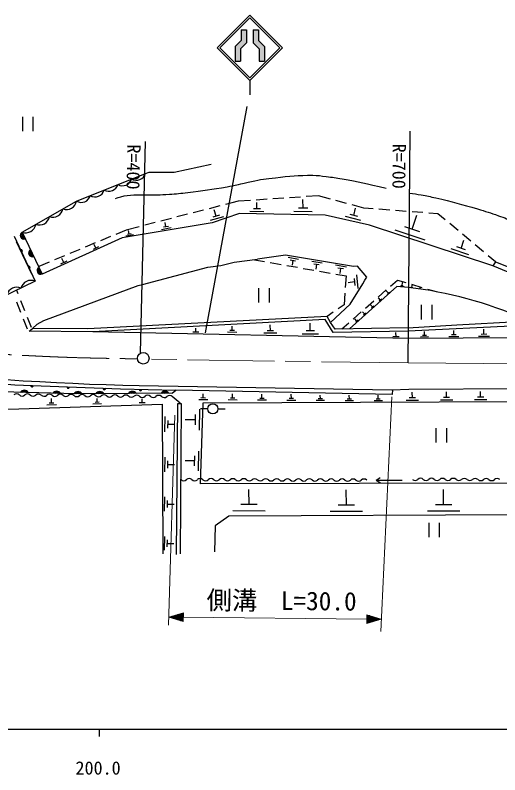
# Model space of a CAD drawing. Units: millimetres, scale not verified. Extents: x 40000 to 680000, y 20000 to 380000.
# Drawn here: x 256387 to 323354, y 198715 to 303584 of the extents above; entities that cross this region are included whole.
import ezdxf
from ezdxf.enums import TextEntityAlignment as Align

# ---------------------------------------------------------------- set-up
doc = ezdxf.new("R2010")
doc.units = ezdxf.units.MM
doc.header["$LTSCALE"] = 1000
doc.linetypes.add('CHAIN', pattern=[18.5, 12, -1.5, 3.5, -1.5])
for name, color, linetype, lineweight in [('M-BGD', 7, 'Continuous', 25), ('M-BMK', 2, 'CHAIN', 13), ('M-BMK-SRVR', 3, 'Continuous', 25), ('M-STR-HTXT', 7, 'Continuous', 13), ('M-STR-STRC', 7, 'Continuous', 25), ('M-TTL-BAND', 7, 'Continuous', 25)]:
    doc.layers.add(name, color=color, linetype=linetype, lineweight=lineweight)
doc.styles.add('ＭＳ ゴシック', font='')
doc.styles.get('ＭＳ ゴシック').set_extended_font_data('MS Gothic')

msp = doc.modelspace()

# ---------------------------------------------------------------- hatches: boundary and pattern name
at = {"layer": 'M-STR-STRC'}
for points in [[(287601, 300072), (287601, 301583), (288351, 301583), (288351, 299761), (287518, 298928), (287518, 297220), (286768, 297220), (286768, 299239)], [(289268, 301583), (290018, 301583), (290018, 300072), (290851, 299239), (290851, 297220), (290101, 297220), (290101, 298928), (289268, 299761)]]:
    msp.add_hatch(color=256, dxfattribs=at).paths.add_polyline_path(points)

# ---------------------------------------------------------------- linework, layer by layer
at = {"layer": 'M-BGD'}
for p, q in [((257385, 289553), (257385, 287553)), ((258885, 287553), (258885, 289553)), ((288911, 278014), (287201, 277899)), ((291206, 278169), (289709, 278068)), ((293501, 278324), (292004, 278223)), ((295796, 278479), (294299, 278378)), ((296170, 276963), (296154, 278149)), ((298303, 278648), (296594, 278533)), ((299942, 278204), (298303, 278648)), ((302162, 277603), (300714, 277995)), ((284653, 277244), (283201, 276871)), ((287201, 277899), (285428, 277443)), ((289785, 276845), (289773, 277744)), ((296806, 276960), (295534, 276965)), ((304573, 276950), (302934, 277394)), ((303188, 275947), (303426, 276938)), ((305846, 276853), (304573, 276950)), ((280198, 276100), (278745, 275727)), ((282426, 276672), (280973, 276299)), ((287384, 276195), (283599, 274923)), ((284598, 275978), (283679, 275721)), ((284139, 275849), (283884, 276703)), ((299225, 275993), (287384, 276195)), ((290747, 276456), (288820, 276464)), ((290267, 276843), (289303, 276847)), ((297439, 276448), (294896, 276460)), ((305369, 274576), (299225, 275993)), ((303717, 275810), (302660, 276084)), ((308140, 276678), (306644, 276792)), ((310433, 276504), (308937, 276618)), ((312726, 276329), (311231, 276443)), ((311259, 274025), (311871, 275965)), ((314797, 276172), (313524, 276269)), ((315815, 275321), (314797, 276172)), ((283599, 274923), (271175, 272852)), ((275743, 274955), (274290, 274582)), ((277970, 275528), (276517, 275154)), ((277226, 274361), (277096, 274978)), ((285161, 275739), (283322, 275225)), ((304135, 275250), (302022, 275798)), ((317580, 273846), (316429, 274808)), ((271742, 273928), (270306, 273329)), ((273515, 274383), (271742, 273928)), ((272154, 273367), (272056, 273862)), ((277941, 274222), (276613, 273968)), ((277558, 274424), (276894, 274297)), ((322401, 268974), (305369, 274576)), ((313050, 272506), (308915, 273890)), ((312293, 273679), (310226, 274371)), ((256226, 273068), (259145, 266852)), ((257358, 273629), (260139, 267846)), ((271175, 272852), (260139, 267846)), ((269568, 273022), (268183, 272444)), ((272725, 273250), (271660, 273059)), ((272420, 273415), (271888, 273319)), ((319344, 272371), (318193, 273333)), ((258677, 267848), (256582, 272308)), ((267445, 272137), (266060, 271560)), ((267545, 271421), (267319, 271906)), ((318005, 271394), (318369, 272547)), ((321109, 270896), (319958, 271858)), ((265322, 271252), (263937, 270675)), ((267912, 271584), (267179, 271258)), ((319069, 270491), (316612, 271313)), ((318619, 271188), (317391, 271599)), ((263199, 270367), (261814, 269790)), ((263531, 269620), (262643, 269225)), ((263087, 269422), (262813, 270010)), ((289440, 269831), (290854, 269580)), ((293731, 270436), (289883, 269889)), ((303128, 268911), (293731, 270436)), ((294089, 270156), (295544, 269921)), ((294406, 269806), (295134, 269689)), ((294770, 269747), (294672, 269066)), ((297360, 269628), (298815, 269393)), ((322741, 269532), (321723, 270383)), ((322741, 269532), (322401, 268974)), ((261076, 269482), (259641, 268884)), ((291641, 269440), (293118, 269177)), ((293906, 269037), (295383, 268775)), ((296170, 268635), (297647, 268372)), ((297677, 269278), (298404, 269161)), ((298040, 269220), (297943, 268539)), ((300630, 269100), (302179, 268851)), ((300968, 268728), (301742, 268603)), ((301355, 268666), (301251, 267941)), ((303667, 268921), (303128, 268911)), ((304973, 267436), (303667, 268921)), ((298435, 268232), (299912, 267970)), ((300699, 267830), (302113, 267579)), ((302113, 267579), (302006, 265995)), ((303555, 267745), (303741, 265848)), ((304699, 267011), (304973, 267436)), ((303269, 266760), (302385, 266657)), ((303222, 267234), (303315, 266285)), ((308255, 266185), (309198, 267016)), ((309198, 267016), (310383, 266662)), ((309866, 266240), (309921, 266697)), ((311149, 266433), (312586, 266003)), ((256548, 265608), (256735, 265144)), ((290022, 265898), (290022, 263898)), ((291522, 263898), (291522, 265898)), ((309133, 266111), (302569, 260279)), ((306529, 264664), (307655, 265656)), ((307950, 265194), (307656, 265524)), ((308115, 265340), (307785, 265047)), ((310711, 265995), (309133, 266111)), ((310138, 266091), (309566, 266159)), ((310002, 266165), (309716, 266200)), ((309938, 266231), (309795, 266248)), ((311357, 265945), (311016, 265986)), ((311187, 265966), (311227, 266307)), ((312396, 265821), (312252, 265838)), ((312324, 265829), (312341, 265974)), ((313353, 265774), (314537, 265420)), ((301952, 265197), (301846, 263613)), ((306872, 264236), (306574, 264571)), ((307039, 264385), (306704, 264087)), ((256552, 263992), (257114, 262601)), ((257109, 264217), (257670, 262826)), ((301846, 263613), (300996, 263031)), ((304803, 263144), (305929, 264135)), ((305789, 263274), (305488, 263614)), ((305959, 263425), (305620, 263124)), ((312496, 263577), (312496, 261577)), ((313996, 261577), (313996, 263577)), ((300335, 262580), (299485, 261999)), ((303078, 261623), (304203, 262615)), ((304703, 262309), (304397, 262653)), ((304874, 262461), (304531, 262156)), ((257488, 261674), (258049, 260283)), ((258044, 261898), (258606, 260507)), ((299485, 261999), (266432, 260289)), ((299226, 261571), (267139, 259878)), ((300315, 259794), (299226, 261571)), ((299958, 261169), (299485, 261999)), ((300595, 260248), (299958, 261169)), ((303611, 261339), (303302, 261687)), ((303785, 261494), (303437, 261184)), ((317399, 260830), (326713, 261338)), ((258324, 259977), (258787, 260346)), ((266432, 260289), (258787, 260346)), ((281354, 259815), (281348, 260392)), ((286378, 260055), (286373, 260653)), ((291646, 260024), (291639, 260848)), ((297167, 259994), (297157, 261053)), ((310626, 260407), (300595, 260248)), ((301534, 260263), (302477, 261094)), ((310626, 260407), (317399, 260830)), ((326556, 260747), (310678, 259970)), ((321159, 259526), (321139, 260250)), ((267139, 259878), (258324, 259977)), ((310715, 258957), (267139, 259878)), ((281786, 259811), (280921, 259819)), ((287016, 259793), (285735, 259805)), ((286698, 260052), (286058, 260058)), ((292526, 259663), (290760, 259678)), ((292088, 260020), (291205, 260028)), ((298298, 259530), (296027, 259550)), ((297734, 259989), (296599, 259999)), ((310678, 259970), (300315, 259794)), ((309441, 259187), (308580, 259186)), ((309011, 259187), (309000, 259761)), ((334398, 259054), (310715, 258957)), ((313502, 259161), (312388, 259150)), ((313221, 259381), (312664, 259376)), ((312943, 259379), (312928, 259898)), ((317676, 259177), (316329, 259163)), ((317337, 259443), (316663, 259436)), ((317000, 259439), (316982, 260067)), ((321938, 259223), (320386, 259208)), ((321547, 259530), (320771, 259522)), ((273542, 252448), (308425, 251855)), ((278085, 251386), (278567, 251830)), ((308495, 251233), (278567, 251830)), ((308425, 251855), (310795, 251940)), ((308517, 251859), (308495, 251233)), ((310795, 251940), (333147, 252109)), ((261416, 250030), (261400, 250645)), ((266082, 251305), (263130, 251340)), ((278085, 251386), (266082, 251305)), ((267717, 250138), (267703, 250680)), ((279206, 250007), (278098, 250929)), ((282685, 250734), (282058, 250736)), ((282372, 250735), (282363, 251320)), ((286745, 250710), (286118, 250712)), ((286432, 250711), (286423, 251296)), ((290805, 250686), (290178, 250688)), ((290492, 250687), (290483, 251272)), ((294865, 250658), (294238, 250660)), ((294552, 250659), (294543, 251244)), ((298557, 250606), (298550, 251140)), ((302563, 250574), (302556, 251108)), ((306557, 250582), (306542, 251116)), ((311702, 250748), (310844, 250739)), ((311273, 250744), (311250, 251544)), ((316419, 250796), (315561, 250787)), ((315990, 250792), (315968, 251592)), ((321136, 250844), (320278, 250835)), ((320707, 250839), (320685, 251639)), ((256909, 249234), (276684, 249895)), ((262077, 249771), (260759, 249760)), ((261746, 250032), (261086, 250027)), ((268299, 249911), (267139, 249901)), ((268007, 250141), (267427, 250136)), ((274353, 250082), (273526, 250075)), ((273940, 250079), (273926, 250630)), ((276684, 249895), (276798, 229211)), ((278818, 249925), (278625, 229136)), ((279388, 249917), (278818, 249925)), ((279223, 229241), (279388, 249917)), ((282998, 250483), (281744, 250487)), ((281973, 238903), (282354, 250065)), ((282354, 250065), (332224, 250286)), ((287058, 250459), (285804, 250463)), ((291118, 250435), (289864, 250439)), ((295178, 250407), (293924, 250411)), ((299129, 250375), (297984, 250378)), ((298844, 250605), (298271, 250607)), ((303135, 250343), (301990, 250347)), ((302850, 250573), (302277, 250575)), ((307132, 250359), (305986, 250347)), ((306843, 250585), (306271, 250579)), ((312134, 250409), (310419, 250392)), ((316851, 250457), (315136, 250440)), ((321568, 250505), (319853, 250487)), ((242132, 249057), (256909, 249234)), ((281850, 249185), (281809, 246275)), ((283008, 249249), (282008, 249249)), ((284408, 249249), (285408, 249249)), ((277060, 246076), (277100, 248159)), ((277487, 246589), (277507, 247631)), ((281248, 247739), (279890, 247734)), ((281258, 248466), (281237, 247011)), ((277497, 247110), (278469, 247108)), ((314534, 246593), (314534, 244593)), ((316034, 244593), (316034, 246593)), ((281716, 243417), (281677, 240669)), ((277052, 240559), (277091, 242583)), ((281156, 242738), (281137, 241364)), ((277466, 241057), (277486, 242069)), ((277476, 241563), (278420, 241562)), ((281146, 242051), (279864, 242046)), ((306247, 239411), (306820, 239774)), ((306247, 239411), (309850, 239375)), ((306247, 239411), (306852, 239035)), ((349257, 238995), (281973, 238903)), ((288700, 236026), (288674, 238118)), ((315591, 236003), (315565, 238094)), ((277015, 235120), (277053, 237094)), ((302146, 235953), (302120, 238045)), ((277419, 235606), (277438, 236593)), ((277429, 236100), (278350, 236098)), ((289820, 236020), (287579, 236032)), ((303267, 235947), (301026, 235959)), ((316712, 235997), (314470, 236009)), ((290936, 235118), (286454, 235142)), ((304382, 235045), (299900, 235069)), ((317827, 235094), (313345, 235118)), ((285898, 234423), (284027, 233072)), ((349426, 234725), (285898, 234423)), ((284027, 233072), (283936, 229512)), ((313539, 233507), (313539, 231507)), ((315039, 231507), (315039, 233507)), ((277009, 229714), (277045, 231627)), ((277400, 230185), (277419, 231141)), ((277409, 230663), (278302, 230662))]:
    msp.add_line(p, q, dxfattribs=at)
for points in [[(274389, 281743), (274897, 281912), (278368, 281912), (283448, 283013)], [(257358, 273629), (264870, 277914), (274389, 281743)], [(284803, 269043), (286665, 269466), (289883, 269889)], [(322741, 269532), (336539, 264048), (345931, 263131)], [(273965, 266418), (283025, 268789), (284803, 269043)], [(346015, 262748), (336110, 263320), (322401, 268974)], [(259145, 266852), (251322, 263105), (247247, 260849)], [(258787, 260346), (259403, 260915), (260334, 261423), (273373, 266249), (273965, 266418)], [(299958, 261169), (302667, 263709), (304445, 266503), (304699, 267011)], [(263130, 251340), (254432, 251592), (245014, 252185), (236337, 253003), (223985, 254671), (200450, 258869)], [(222689, 256094), (228740, 255254), (244432, 253578), (256345, 252563), (270936, 251985), (278567, 251830)]]:
    msp.add_lwpolyline(points, dxfattribs=at)
msp.add_circle((283708, 249249), 700, dxfattribs=at)
for centre, radius, start, end in [((273137, 282105), 1303, 239.95162, 343.87402), ((269330, 280573), 1303, 239.95162, 343.87402), ((271233, 281339), 1303, 239.95162, 343.87402), ((267426, 279807), 1303, 239.95162, 343.87402), ((263476, 278176), 1418, 250.05148, 349.34858), ((265522, 279041), 1303, 239.95162, 343.87402), ((261598, 277105), 1418, 250.05148, 349.34858), ((259720, 276034), 1418, 250.05148, 349.34858), ((257842, 274962), 1418, 250.05148, 349.34858), ((257575, 273179), 500, 115.68208, 295.68208), ((257575, 273179), 400, 115.68208, 295.68208), ((257575, 273179), 300, 115.68208, 295.68208), ((257575, 273179), 200, 115.68208, 295.68208), ((257575, 273179), 100, 115.68208, 295.68208), ((257575, 273179), 100, 115.68208, 295.68208), ((257229, 271034), 156, 278.89749, 131.4179), ((257229, 271034), 125, 274.67038, 135.64501), ((257229, 271034), 100, 269.21322, 141.10218), ((257229, 271034), 100, 269.21322, 141.10218), ((257229, 271034), 100, 269.21322, 141.10218), ((257229, 271034), 100, 269.21322, 141.10218), ((258745, 270745), 500, 115.68208, 295.68208), ((258745, 270745), 400, 115.68208, 295.68208), ((258745, 270745), 300, 115.68208, 295.68208), ((258745, 270745), 200, 115.68208, 295.68208), ((258745, 270745), 100, 115.68208, 295.68208), ((258745, 270745), 100, 115.68208, 295.68208), ((258292, 268772), 156, 278.89749, 131.4179), ((258292, 268772), 125, 274.67038, 135.64501), ((258292, 268772), 100, 269.21322, 141.10218), ((258292, 268772), 100, 269.21322, 141.10218), ((258292, 268772), 100, 269.21322, 141.10218), ((258292, 268772), 100, 269.21322, 141.10218), ((259915, 268312), 500, 115.68208, 295.68208), ((259915, 268312), 400, 115.68208, 295.68208), ((259915, 268312), 300, 115.68208, 295.68208), ((259915, 268312), 200, 115.68208, 295.68208), ((259915, 268312), 100, 115.68208, 295.68208), ((259915, 268312), 100, 115.68208, 295.68208), ((258567, 265549), 1426, 66.08481, 165.11053), ((256611, 264612), 1426, 66.08481, 165.11053), ((304504, 211617), 54730, 66.15645, 83.4881), ((284111, 691677), 439356, 259.04869, 268.62163), ((257622, 251145), 654, 31.12095, 145.56279), ((258714, 252425), 156, 161.47272, 13.99313), ((258714, 252425), 125, 157.24561, 18.22024), ((258714, 252425), 100, 151.78845, 23.67741), ((258714, 252425), 100, 151.78845, 23.67741), ((258714, 252425), 100, 151.78845, 23.67741), ((258714, 252425), 100, 151.78845, 23.67741), ((263710, 252227), 156, 161.47272, 13.99313), ((263710, 252227), 125, 157.24561, 18.22024), ((263710, 252227), 100, 151.78845, 23.67741), ((263710, 252227), 100, 151.78845, 23.67741), ((263710, 252227), 100, 151.78845, 23.67741), ((263710, 252227), 100, 151.78845, 23.67741), ((268706, 252030), 156, 161.47272, 13.99313), ((268706, 252030), 125, 157.24561, 18.22024), ((268706, 252030), 100, 151.78845, 23.67741), ((268706, 252030), 100, 151.78845, 23.67741), ((268706, 252030), 100, 151.78845, 23.67741), ((268706, 252030), 100, 151.78845, 23.67741), ((273704, 251885), 156, 162.57381, 15.09422), ((273704, 251885), 125, 158.3467, 19.32133), ((273704, 251885), 100, 152.88953, 24.77849), ((273704, 251885), 100, 152.88953, 24.77849), ((273704, 251885), 100, 152.88953, 24.77849), ((273704, 251885), 100, 152.88953, 24.77849), ((256580, 250769), 544, 45.77444, 132.98008), ((257349, 251548), 544, 225.77444, 312.98008), ((257622, 251145), 523, 40.93219, 135.75155), ((257622, 251145), 392, 62.80864, 113.8751), ((258090, 250753), 544, 45.77444, 132.98008), ((258859, 251532), 544, 225.77444, 312.98008), ((259600, 250736), 544, 45.77444, 132.98008), ((260369, 251516), 544, 225.77444, 312.98008), ((261110, 250720), 544, 45.77444, 132.98008), ((261879, 251499), 544, 225.77444, 312.98008), ((262121, 251015), 654, 31.12095, 145.56279), ((262121, 251015), 523, 40.93219, 135.75155), ((262121, 251015), 392, 62.80864, 113.8751), ((262620, 250704), 544, 45.77444, 132.98008), ((263388, 251483), 544, 225.77444, 312.98008), ((264130, 250687), 544, 45.77444, 132.98008), ((264898, 251466), 544, 225.77444, 312.98008), ((265078, 250963), 654, 32.09876, 146.5406), ((265078, 250963), 523, 41.91, 136.72936), ((265078, 250963), 392, 63.78645, 114.85291), ((265640, 250671), 544, 45.77444, 132.98008), ((266408, 251450), 544, 225.77444, 312.98008), ((267150, 250654), 544, 45.77444, 132.98008), ((268088, 250965), 654, 33.16598, 147.60781), ((267918, 251433), 544, 225.77444, 312.98008), ((268088, 250965), 523, 42.97721, 137.79657), ((268088, 250965), 392, 64.85367, 115.92012), ((268660, 250638), 544, 45.77444, 132.98008), ((269428, 251417), 544, 225.77444, 312.98008), ((270170, 250621), 544, 45.77444, 132.98008), ((270938, 251401), 544, 225.77444, 312.98008), ((271679, 250605), 544, 45.77444, 132.98008), ((272587, 250995), 654, 33.16598, 147.60781), ((272448, 251384), 544, 225.77444, 312.98008), ((272587, 250995), 523, 42.97721, 137.79657), ((272587, 250995), 392, 64.85367, 115.92012), ((273189, 250589), 544, 45.77444, 132.98008), ((273958, 251368), 544, 225.77444, 312.98008), ((274699, 250572), 544, 45.77444, 132.98008), ((275468, 251351), 544, 225.77444, 312.98008), ((276209, 250556), 544, 45.77444, 132.98008), ((277087, 251025), 654, 33.16598, 147.60781), ((276978, 251335), 544, 225.77444, 312.98008), ((277087, 251025), 523, 42.97721, 137.79657), ((277087, 251025), 392, 64.85367, 115.92012), ((277719, 250539), 544, 45.77444, 132.98008), ((279680, 239860), 544, 226.23452, 313.44016), ((280428, 239070), 544, 46.23452, 133.44016), ((281190, 239855), 544, 226.23452, 313.44016), ((281938, 239066), 544, 46.23452, 133.44016), ((282700, 239851), 544, 226.23452, 313.44016), ((283448, 239062), 544, 46.23452, 133.44016), ((284210, 239847), 544, 226.23452, 313.44016), ((284958, 239057), 544, 46.23452, 133.44016), ((285720, 239843), 544, 226.23452, 313.44016), ((286468, 239053), 544, 46.23452, 133.44016), ((287230, 239838), 544, 226.23452, 313.44016), ((287978, 239049), 544, 46.23452, 133.44016), ((288740, 239834), 544, 226.23452, 313.44016), ((289488, 239044), 544, 46.23452, 133.44016), ((290250, 239830), 544, 226.23452, 313.44016), ((290998, 239040), 544, 46.23452, 133.44016), ((291760, 239825), 544, 226.23452, 313.44016), ((292508, 239036), 544, 46.23452, 133.44016), ((293270, 239821), 544, 226.23452, 313.44016), ((294018, 239032), 544, 46.23452, 133.44016), ((294780, 239817), 544, 226.23452, 313.44016), ((295528, 239027), 544, 46.23452, 133.44016), ((296290, 239813), 544, 226.23452, 313.44016), ((297038, 239023), 544, 46.23452, 133.44016), ((297800, 239808), 544, 226.23452, 313.44016), ((298548, 239019), 544, 46.23452, 133.44016), ((299310, 239804), 544, 226.23452, 313.44016), ((300058, 239014), 544, 46.23452, 133.44016), ((300820, 239800), 544, 226.23452, 313.44016), ((301568, 239010), 544, 46.23452, 133.44016), ((302330, 239795), 544, 226.23452, 313.44016), ((303078, 239006), 544, 46.23452, 133.44016), ((303840, 239791), 544, 226.23452, 313.44016), ((304588, 239002), 544, 46.23452, 133.44016), ((311655, 239894), 544, 226.26405, 313.46969), ((312403, 239105), 544, 46.26405, 133.46969), ((313165, 239891), 544, 226.26405, 313.46969), ((313913, 239102), 544, 46.26405, 133.46969), ((314675, 239887), 544, 226.26405, 313.46969), ((315423, 239098), 544, 46.26405, 133.46969), ((316185, 239884), 544, 226.26405, 313.46969), ((316933, 239095), 544, 46.26405, 133.46969), ((317695, 239880), 544, 226.26405, 313.46969), ((318443, 239091), 544, 46.26405, 133.46969), ((319205, 239877), 544, 226.26405, 313.46969), ((319953, 239088), 544, 46.26405, 133.46969), ((320715, 239873), 544, 226.26405, 313.46969), ((321463, 239084), 544, 46.26405, 133.46969), ((322225, 239870), 544, 226.26405, 313.46969), ((322973, 239081), 544, 46.26405, 133.46969)]:
    msp.add_arc(centre, radius, start, end, dxfattribs=at)
for points, knots in [([(287258, 280219), (288098, 280442), (288338, 280493), (289036, 280642), (290312, 280914), (291041, 281004), (292338, 281150), (294347, 281376), (295481, 281486), (297503, 281489), (298233, 281490), (298640, 281408), (299365, 281319), (300229, 281214), (300708, 281123), (301567, 280981), (303966, 280584), (304750, 280369), (307663, 279711)], [0, 0, 0, 0, 1, 1, 1, 2, 2, 2, 3, 3, 3, 4, 4, 4, 5, 5, 5, 6, 6, 6, 6]), ([(274219, 278779), (275873, 278780), (276338, 278768), (277691, 278864), (278685, 278935), (279242, 278990), (280231, 279118), (282356, 279394), (283554, 279507), (285660, 279903), (286285, 280020), (286494, 280054), (287258, 280219)], [0, 0, 0, 0, 1, 1, 1, 2, 2, 2, 3, 3, 3, 4, 4, 4, 4]), ([(310795, 279033), (311608, 278926), (311830, 278894), (312489, 278779), (313287, 278640), (313731, 278540), (314521, 278356), (316786, 277828), (318043, 277479), (320278, 276832), (321413, 276504), (322054, 276326), (323157, 275901), (324028, 275564), (324564, 275460), (325358, 274969), (325921, 274621), (326136, 274460), (326713, 273953)], [0, 0, 0, 0, 1, 1, 1, 2, 2, 2, 3, 3, 3, 4, 4, 4, 5, 5, 5, 6, 6, 6, 6]), ([(270240, 278271), (270584, 278409), (270700, 278440), (271002, 278525), (271677, 278717), (272080, 278738), (272780, 278779), (273341, 278812), (273548, 278810), (274219, 278779)], [0, 0, 0, 0, 1, 1, 1, 2, 2, 2, 3, 3, 3, 3])]:
    msp.add_open_spline(points, degree=3, knots=knots, dxfattribs=at)
at = {"layer": 'M-BMK'}
for p, q in [((310705, 255574), (274879, 256094)), ((321102, 255520), (310705, 255574)), ((332142, 255593), (321102, 255520))]:
    msp.add_line(p, q, dxfattribs=at)
msp.add_open_spline([(202353, 263564), (209923, 262098), (211933, 261684), (218113, 260719), (222953, 259963), (225672, 259585), (230533, 258983), (234855, 258448), (237280, 258164), (241618, 257775), (247938, 257209), (251484, 256921), (257821, 256602), (263859, 256299), (265847, 256260), (273293, 256137)], degree=3, knots=[0, 0, 0, 0, 1, 1, 1, 2, 2, 2, 3, 3, 3, 4, 4, 4, 5, 5, 5, 5], dxfattribs=at)
at = {"layer": 'M-BMK-SRVR'}
for p, q in [((310705, 255574), (310948, 287596)), ((273722, 256932), (274412, 286162))]:
    msp.add_line(p, q, dxfattribs=at)
msp.add_circle((274089, 256221), 800, dxfattribs=at)
at = {"layer": 'M-STR-HTXT'}
for p, q in [((306891, 218512), (308442, 250903)), ((277588, 219368), (278434, 248347)), ((277620, 220489), (279626, 221068)), ((277620, 220489), (279614, 219869)), ((277620, 220489), (279620, 220468)), ((279619, 220348), (278019, 220365)), ((279622, 220588), (278022, 220605)), ((278418, 220241), (279618, 220229)), ((278423, 220721), (279623, 220708)), ((279624, 220828), (278824, 220837)), ((279225, 220952), (279625, 220948)), ((279614, 219869), (279626, 221068)), ((279620, 220468), (304972, 220213)), ((304978, 220813), (304966, 219613)), ((304973, 220333), (306573, 220317)), ((306174, 220441), (304974, 220453)), ((304975, 220573), (305775, 220565)), ((305376, 220689), (304976, 220693)), ((306971, 220193), (304978, 220813)), ((279617, 220109), (278817, 220117)), ((279215, 219993), (279615, 219989)), ((306971, 220193), (304966, 219613)), ((305367, 219729), (304967, 219733)), ((304968, 219853), (305768, 219845)), ((306169, 219961), (304969, 219973)), ((304970, 220093), (306570, 220077)), ((306971, 220193), (304972, 220213))]:
    msp.add_line(p, q, dxfattribs=at)
at = {"layer": 'M-STR-STRC'}
for p, q in [((284310, 299084), (288810, 303584)), ((284664, 299084), (288810, 303230)), ((293311, 299083), (288810, 303584)), ((292957, 299083), (288810, 303230)), ((287601, 301583), (287601, 300072)), ((287601, 301583), (288351, 301583)), ((288351, 301583), (288351, 299761)), ((289268, 301583), (289268, 299761)), ((289268, 301583), (290018, 301583)), ((290018, 301583), (290018, 300072)), ((286768, 299239), (287601, 300072)), ((290851, 299239), (290018, 300072)), ((284310, 299084), (288810, 294583)), ((284664, 299084), (288810, 294937)), ((286768, 299239), (286768, 297220)), ((287518, 298928), (288351, 299761)), ((287518, 298928), (287518, 297220)), ((288810, 294937), (292957, 299083)), ((288811, 294583), (293311, 299083)), ((290101, 298928), (289268, 299761)), ((290101, 298928), (290101, 297220)), ((290851, 299239), (290851, 297220)), ((286768, 297220), (287518, 297220)), ((290101, 297220), (290851, 297220)), ((288810, 294583), (288810, 292583)), ((288383, 290998), (282629, 259747))]:
    msp.add_line(p, q, dxfattribs=at)
at = {"layer": 'M-TTL-BAND'}
for p, q in [((40000, 205000), (579000, 205000)), ((268000, 205000), (268000, 204000))]:
    msp.add_line(p, q, dxfattribs=at)

# ---------------------------------------------------------------- texts
at = {"layer": 'M-BMK-SRVR', "style": 'ＭＳ ゴシック'}
for s, rotation, p in [('R=400', 268.649, (272820, 285748)), ('R=700', 269.565, (309471, 285851))]:
    msp.add_text(s, height=1833, rotation=rotation, dxfattribs=at).set_placement(p, align=Align.MIDDLE_LEFT)
at = {"layer": 'M-STR-HTXT', "style": 'ＭＳ ゴシック'}
for s, p in [('側溝', (282819, 220791)), ('L=30.0', (293076, 220711))]:
    msp.add_text(s, height=2566, rotation=359.422, dxfattribs=at).set_placement(p, align=Align.BOTTOM_LEFT)
at = {"layer": 'M-TTL-BAND', "style": 'ＭＳ ゴシック'}
msp.add_text('200.0', height=1833, dxfattribs=at).set_placement((267844, 198195), align=Align.BOTTOM_CENTER)

doc.saveas('drawing.dxf')
